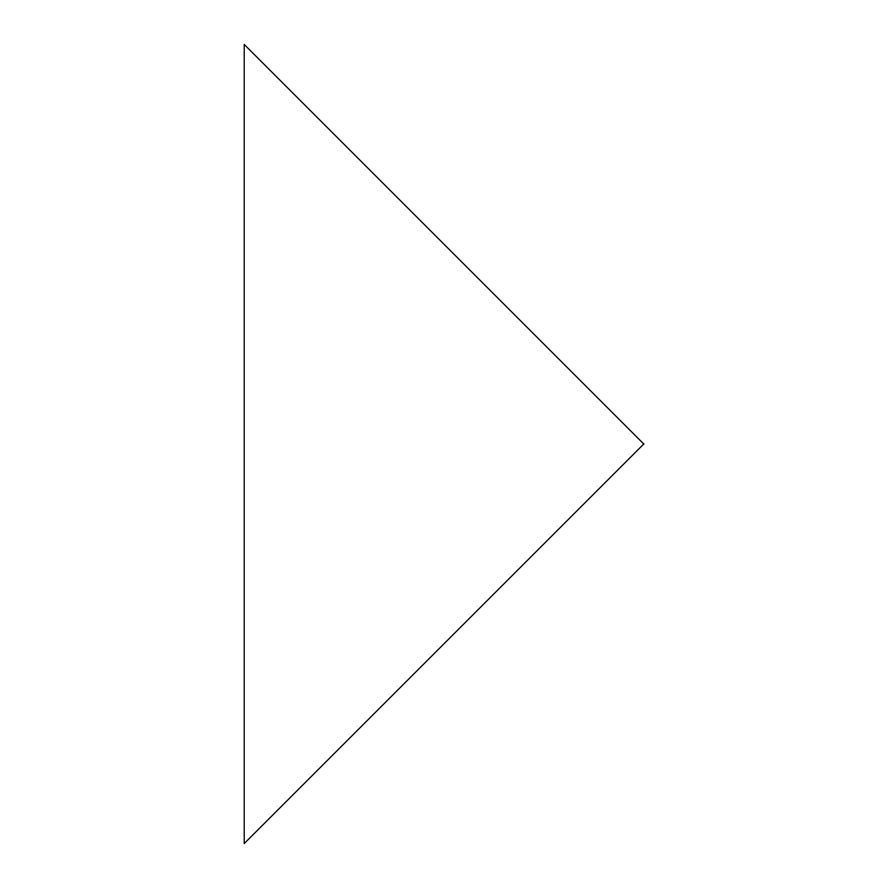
<?xml version="1.0" encoding="UTF-8"?>
<svg xmlns="http://www.w3.org/2000/svg" width="888" height="888" viewBox="0 0 888 888"><rect width="100%" height="100%" fill="white"/><g stroke="black" fill="none" stroke-linecap="round" stroke-linejoin="round"><path stroke-width="1.33" d="M643.8 444L244.2 843.6L244.2 44.4L643.8 444"/></g></svg>
